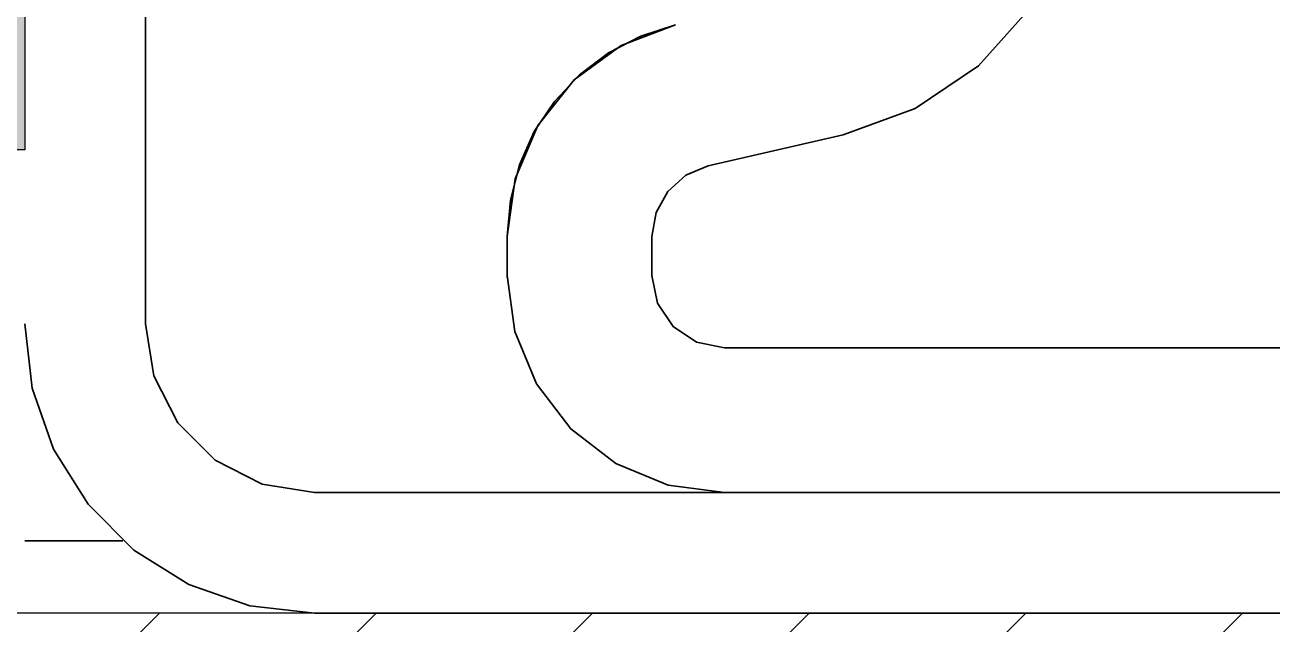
# Model space of a CAD drawing. Extents: x -442114 to -441356, y 420528 to 426243.
# Drawn here: x -441706.1 to -441680.25, y 423933.39 to 423945.81 of the extents above; entities that cross this region are included whole.
import ezdxf

# ---------------------------------------------------------------- set-up
doc = ezdxf.new("R2010")
doc.units = 0
doc.linetypes.add('DASHED2', pattern=[9.525, 6.35, -3.175])
doc.layers.add('GIZLI', color=8, linetype='DASHED2', lineweight=18)
doc.layers.add('GORUNEN', color=7, linetype='Continuous', lineweight=35)

# ---------------------------------------------------------------- blocks, each defined once
blk = doc.blocks.new('JHKJHKJHKJ')
at = {"layer": 'GIZLI', "color": 6}
for points in [[(-441733.241, 423945.033), (-441731.753, 423945.576), (-441730.44, 423946.462), (-441729.38, 423947.639), (-441728.637, 423949.037), (-441728.254, 423950.574), (-441728.254, 423952.158), (-441728.637, 423953.695), (-441729.38, 423955.093), (-441730.44, 423956.271), (-441731.753, 423957.157), (-441733.241, 423957.699)], [(-441736.72, 423947.308), (-441737.847, 423946.881), (-441738.821, 423946.171), (-441739.571, 423945.227), (-441740.044, 423944.118), (-441740.206, 423942.924)], [(-441736.72, 423947.308), (-441737.847, 423946.881), (-441738.821, 423946.171), (-441739.571, 423945.227), (-441740.044, 423944.118), (-441740.206, 423942.924)], [(-441733.241, 423945.033), (-441736.044, 423944.385)], [(-441737.206, 423942.924), (-441737.122, 423943.418), (-441736.88, 423943.857), (-441736.507, 423944.191), (-441736.044, 423944.385)], [(-441740.206, 423942.924), (-441740.206, 423942.116)], [(-441740.206, 423942.074), (-441740.206, 423942.924)], [(-441737.206, 423942.924), (-441737.206, 423942.116)], [(-441740.206, 423942.116), (-441740.052, 423940.951), (-441739.603, 423939.866), (-441738.888, 423938.934), (-441737.956, 423938.219), (-441736.87, 423937.769), (-441735.706, 423937.616)], [(-441737.206, 423942.116), (-441737.092, 423941.542), (-441736.766, 423941.055), (-441736.28, 423940.73), (-441735.706, 423940.616)], [(-441735.706, 423940.616), (-441720.206, 423940.616)], [(-441720.206, 423937.616), (-441735.706, 423937.616)]]:
    blk.add_lwpolyline(points, dxfattribs=at)
at = {"layer": 'GORUNEN', "color": 6}
for points in [[(-441733.241, 423945.033), (-441731.753, 423945.576), (-441730.44, 423946.462), (-441729.38, 423947.639), (-441728.637, 423949.037), (-441728.254, 423950.574), (-441728.254, 423952.158), (-441728.637, 423953.695), (-441729.38, 423955.093), (-441730.44, 423956.271), (-441731.753, 423957.157), (-441733.241, 423957.699)], [(-441740.206, 423942.924), (-441740.142, 423943.676), (-441739.954, 423944.407), (-441739.647, 423945.096), (-441739.228, 423945.724), (-441738.71, 423946.273), (-441738.108, 423946.729), (-441737.438, 423947.077), (-441736.72, 423947.308)], [(-441736.72, 423947.308), (-441737.847, 423946.881), (-441738.821, 423946.171), (-441739.571, 423945.227), (-441740.044, 423944.118), (-441740.206, 423942.924)], [(-441733.241, 423945.033), (-441736.044, 423944.385)], [(-441737.206, 423942.924), (-441737.122, 423943.418), (-441736.88, 423943.857), (-441736.507, 423944.191), (-441736.044, 423944.385)], [(-441740.206, 423942.924), (-441740.206, 423942.116)], [(-441740.206, 423942.074), (-441740.206, 423942.924)], [(-441737.206, 423942.924), (-441737.206, 423942.116)], [(-441740.206, 423942.116), (-441740.052, 423940.951), (-441739.603, 423939.866), (-441738.888, 423938.934), (-441737.956, 423938.219), (-441736.87, 423937.769), (-441735.706, 423937.616)], [(-441737.206, 423942.116), (-441737.092, 423941.542), (-441736.766, 423941.055), (-441736.28, 423940.73), (-441735.706, 423940.616)], [(-441735.706, 423940.616), (-441720.206, 423940.616)], [(-441735.706, 423937.616), (-441720.206, 423937.616)]]:
    blk.add_lwpolyline(points, dxfattribs=at)
blk = doc.blocks.new('RFRFRFRFRFRUU')
at = {"true_color": 0xd19cc7}
h = blk.add_hatch(color=9, dxfattribs=at)
h.dxf.hatch_style = 1
h.paths.add_polyline_path([(-441691.673, 423079.206), (-441705.973, 423079.206), (-441705.973, 423082.206), (-441781.715, 423082.206), (-441781.715, 423079.206), (-441781.715, 423069.406), (-441705.973, 423069.406), (-441705.973, 423072.406), (-441691.673, 423072.406, 0.414214), (-441689.673, 423074.406), (-441689.673, 423077.206, 0.414214)])
for p, q in [((-441705.973, 423072.406), (-441705.973, 423069.406)), ((-441705.973, 423069.406), (-441781.715, 423069.406))]:
    blk.add_line(p, q)

msp = doc.modelspace()

# ---------------------------------------------------------------- hatches: boundary and pattern name
at = {"true_color": 0xf8f6b0}
h = msp.add_hatch(dxfattribs=at)
h.set_pattern_fill('ANSI31', color=51)
h.set_pattern_definition([(45, (0.0685, 3415.665), (-2.24506403, 2.24506403), [])])
h.paths.add_polyline_path([(-441856.104, 423933.616), (-441856.104, 423918.616), (-441436.094, 423918.616), (-441436.094, 423933.616)])

# ---------------------------------------------------------------- linework, layer by layer
at = {"color": 51, "true_color": 0xf8f6b0}
msp.add_line((-441436.094, 423933.616), (-441856.104, 423933.616), dxfattribs=at)
at = {"layer": 'GIZLI', "color": 3}
for points in [[(-441703.599, 423962.116), (-441703.599, 423939.616)], [(-441706.099, 423939.616), (-441705.949, 423938.281), (-441705.505, 423937.013), (-441704.79, 423935.875), (-441703.84, 423934.925), (-441702.703, 423934.21), (-441701.434, 423933.767), (-441700.099, 423933.616)], [(-441703.599, 423939.616), (-441703.428, 423938.535), (-441702.931, 423937.559), (-441702.156, 423936.785), (-441701.181, 423936.287), (-441700.099, 423936.116)], [(-441700.099, 423936.116), (-441592.099, 423936.116)], [(-441700.099, 423933.616), (-441592.099, 423933.616)]]:
    msp.add_lwpolyline(points, dxfattribs=at)
at = {"layer": 'GORUNEN', "color": 3}
for points in [[(-441703.599, 423962.116), (-441703.599, 423939.616)], [(-441700.099, 423933.616), (-441701.434, 423933.767), (-441702.703, 423934.21), (-441703.84, 423934.925), (-441704.79, 423935.875), (-441705.505, 423937.013), (-441705.949, 423938.281), (-441706.099, 423939.616)], [(-441700.099, 423936.116), (-441701.181, 423936.287), (-441702.156, 423936.785), (-441702.931, 423937.559), (-441703.428, 423938.535), (-441703.599, 423939.616)], [(-441700.099, 423936.116), (-441592.099, 423936.116)], [(-441700.099, 423933.616), (-441592.099, 423933.616)]]:
    msp.add_lwpolyline(points, dxfattribs=at)
at = {"layer": 'GORUNEN', "color": 6}
msp.add_lwpolyline([(-441706.099, 423935.116), (-441704.068, 423935.116)], dxfattribs=at)

# ---------------------------------------------------------------- block references
for name, p in [('JHKJHKJHKJ', (44.106, -1.5)), ('RFRFRFRFRFRUU', (-0.126, 873.81))]:
    msp.add_blockref(name, p)

doc.saveas('drawing.dxf')
